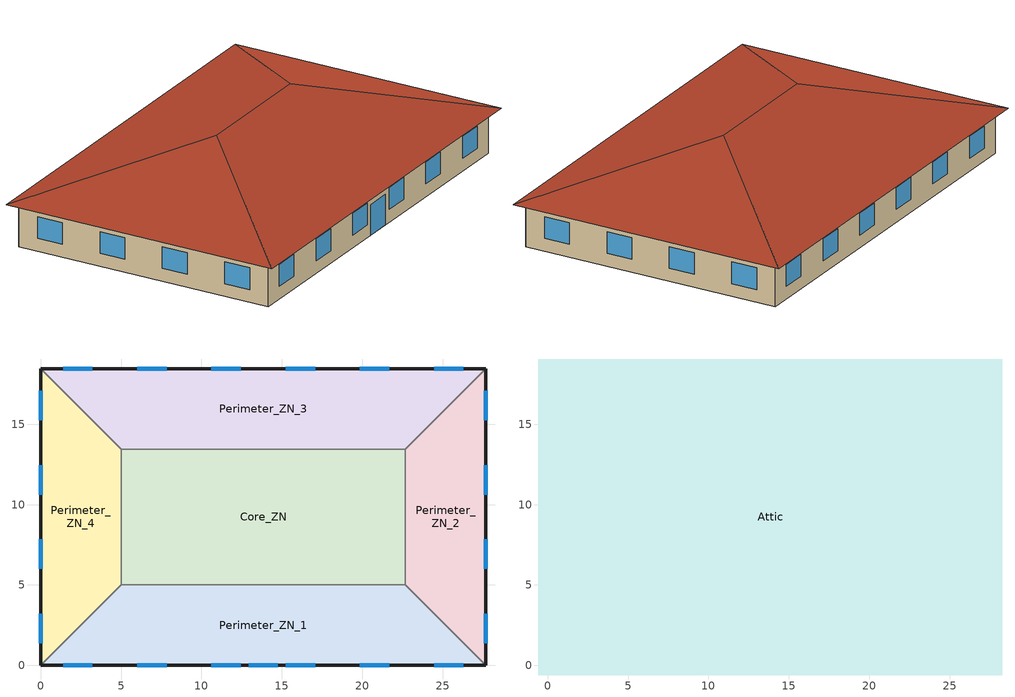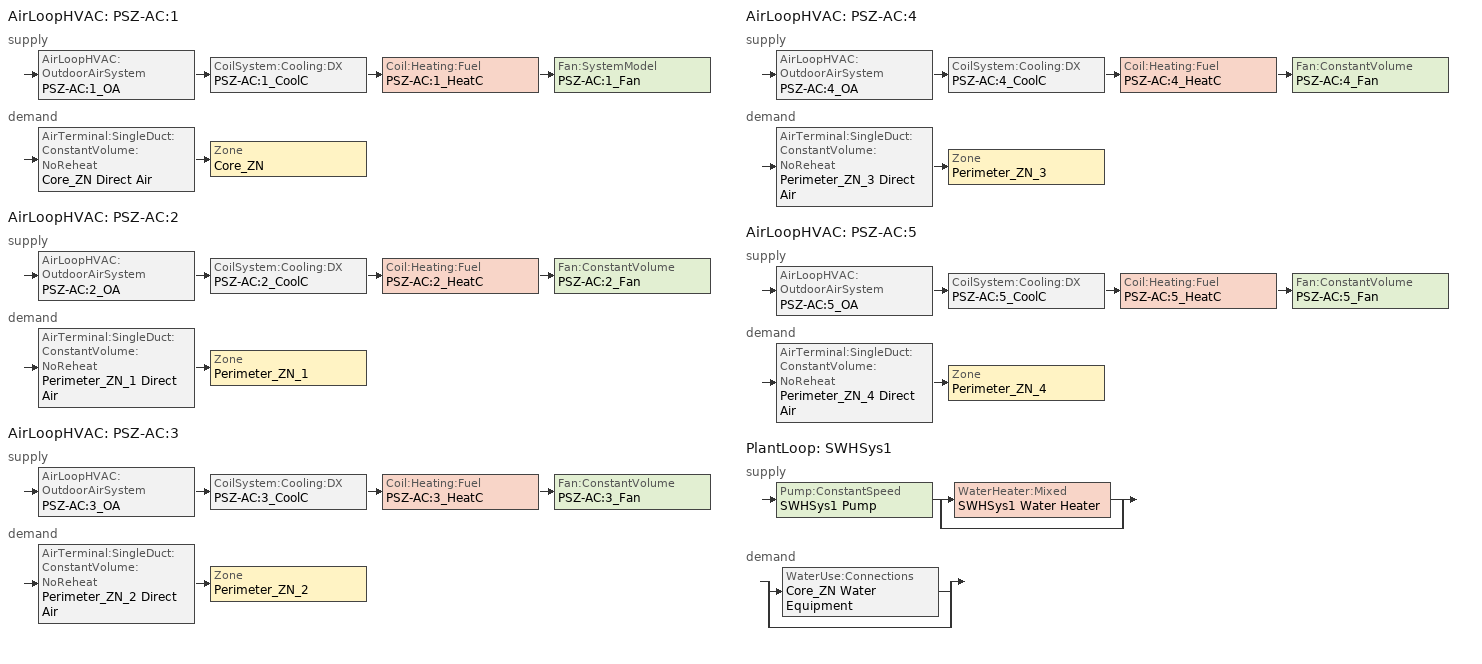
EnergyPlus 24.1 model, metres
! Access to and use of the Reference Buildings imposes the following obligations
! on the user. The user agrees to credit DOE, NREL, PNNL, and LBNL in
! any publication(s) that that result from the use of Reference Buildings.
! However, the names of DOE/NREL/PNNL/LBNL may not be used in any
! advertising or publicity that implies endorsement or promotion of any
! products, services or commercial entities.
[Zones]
Core_ZN
 floor ground (ext-slab): 5,13.46 22.69,13.46 22.69,5 5,5 z0
 wall to Perimeter_ZN_2 (int-walls): 22.69,5 22.69,13.46 z0:3.05
 wall to Perimeter_ZN_3 (int-walls): 22.69,13.46 5,13.46 z0:3.05
 wall to Perimeter_ZN_1 (int-walls): 5,5 22.69,5 z0:3.05
 wall to Perimeter_ZN_4 (int-walls): 5,13.46 5,5 z0:3.05
Perimeter_ZN_1
 floor ground (ext-slab): 27.69,0 0,0 5,5 22.69,5 z0
 wall outside (Mass Non-res Ext Wall): 0,0 27.69,0 z0:3.05
 wall to Perimeter_ZN_2 (int-walls): 27.69,0 22.69,5 z0:3.05
 wall to Perimeter_ZN_4 (int-walls): 5,5 0,0 z0:3.05
 window (Window Non-res Fixed): 1.39,0 3.22,0 / 6.01,0 7.84,0 / 10.62,0 12.45,0 / 15.24,0 17.07,0 / 19.85,0 21.68,0 / 24.47,0 26.3,0 z0.9:2.42; 12.93,0 14.76,0 z0:2.13
Perimeter_ZN_2
 floor ground (ext-slab): 22.69,13.46 27.69,18.46 27.69,0 22.69,5 z0
 wall outside (Mass Non-res Ext Wall): 27.69,0 27.69,18.46 z0:3.05
 wall to Perimeter_ZN_3 (int-walls): 27.69,18.46 22.69,13.46 z0:3.05
 window (Window Non-res Fixed): 27.69,1.39 27.69,3.22 / 27.69,6.01 27.69,7.84 / 27.69,10.62 27.69,12.45 / 27.69,15.24 27.69,17.07 z0.9:2.42
Perimeter_ZN_3
 floor ground (ext-slab): 5,13.46 0,18.46 27.69,18.46 22.69,13.46 z0
 wall outside (Mass Non-res Ext Wall): 27.69,18.46 0,18.46 z0:3.05
 wall to Perimeter_ZN_4 (int-walls): 0,18.46 5,13.46 z0:3.05
 window (Window Non-res Fixed): 26.3,18.46 24.47,18.46 / 21.68,18.46 19.85,18.46 / 17.07,18.46 15.24,18.46 / 12.45,18.46 10.62,18.46 / 7.84,18.46 6.01,18.46 / 3.22,18.46 1.39,18.46 z0.9:2.42
Perimeter_ZN_4
 floor ground (ext-slab): 5,5 0,0 0,18.46 5,13.46 z0
 wall outside (Mass Non-res Ext Wall): 0,18.46 0,0 z0:3.05
 window (Window Non-res Fixed): 0,17.07 0,15.24 / 0,12.45 0,10.62 / 0,7.84 0,6.01 / 0,3.22 0,1.39 z0.9:2.42
Attic
 floor outside (Attic Non-res Floor): 28.29,19.06 28.29,-0.6 27.69,0 27.69,18.46 z3.05; -0.6,19.06 28.29,19.06 27.69,18.46 0,18.46 z3.05; 0,0 27.69,0 28.29,-0.6 -0.6,-0.6 z3.05; -0.6,19.06 0,18.46 0,0 -0.6,-0.6 z3.05
 floor to Core_ZN (Attic Non-res Floor): 5,13.46 22.69,13.46 22.69,5 5,5 z3.05
 floor to Perimeter_ZN_2 (Attic Non-res Floor): 22.69,5 22.69,13.46 27.69,18.46 27.69,0 z3.05
 floor to Perimeter_ZN_3 (Attic Non-res Floor): 0,18.46 27.69,18.46 22.69,13.46 5,13.46 z3.05
 floor to Perimeter_ZN_1 (Attic Non-res Floor): 0,0 5,5 22.69,5 27.69,0 z3.05
 floor to Perimeter_ZN_4 (Attic Non-res Floor): 5,13.46 5,5 0,0 0,18.46 z3.05
 roof outside (Attic Non-res Roof): 28.29,-0.6,3.05 28.29,19.06,3.05 18.46,9.23,6.33; 28.29,19.06,3.05 -0.6,19.06,3.05 9.23,9.23,6.33 18.46,9.23,6.33; -0.6,-0.6,3.05 28.29,-0.6,3.05 18.46,9.23,6.33 9.23,9.23,6.33; -0.6,19.06,3.05 -0.6,-0.6,3.05 9.23,9.23,6.33
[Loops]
AirLoopHVAC 'PSZ-AC:1'
 supply: AirLoopHVAC:OutdoorAirSystem 'PSZ-AC:1_OA' > CoilSystem:Cooling:DX 'PSZ-AC:1_CoolC' > Coil:Heating:Fuel 'PSZ-AC:1_HeatC' > Fan:SystemModel 'PSZ-AC:1_Fan'
 demand: AirTerminal:SingleDuct:ConstantVolume:NoReheat 'Core_ZN Direct Air' > Zone 'Core_ZN'
AirLoopHVAC 'PSZ-AC:2'
 supply: AirLoopHVAC:OutdoorAirSystem 'PSZ-AC:2_OA' > CoilSystem:Cooling:DX 'PSZ-AC:2_CoolC' > Coil:Heating:Fuel 'PSZ-AC:2_HeatC' > Fan:ConstantVolume 'PSZ-AC:2_Fan'
 demand: AirTerminal:SingleDuct:ConstantVolume:NoReheat 'Perimeter_ZN_1 Direct Air' > Zone 'Perimeter_ZN_1'
AirLoopHVAC 'PSZ-AC:3'
 supply: AirLoopHVAC:OutdoorAirSystem 'PSZ-AC:3_OA' > CoilSystem:Cooling:DX 'PSZ-AC:3_CoolC' > Coil:Heating:Fuel 'PSZ-AC:3_HeatC' > Fan:ConstantVolume 'PSZ-AC:3_Fan'
 demand: AirTerminal:SingleDuct:ConstantVolume:NoReheat 'Perimeter_ZN_2 Direct Air' > Zone 'Perimeter_ZN_2'
AirLoopHVAC 'PSZ-AC:4'
 supply: AirLoopHVAC:OutdoorAirSystem 'PSZ-AC:4_OA' > CoilSystem:Cooling:DX 'PSZ-AC:4_CoolC' > Coil:Heating:Fuel 'PSZ-AC:4_HeatC' > Fan:ConstantVolume 'PSZ-AC:4_Fan'
 demand: AirTerminal:SingleDuct:ConstantVolume:NoReheat 'Perimeter_ZN_3 Direct Air' > Zone 'Perimeter_ZN_3'
AirLoopHVAC 'PSZ-AC:5'
 supply: AirLoopHVAC:OutdoorAirSystem 'PSZ-AC:5_OA' > CoilSystem:Cooling:DX 'PSZ-AC:5_CoolC' > Coil:Heating:Fuel 'PSZ-AC:5_HeatC' > Fan:ConstantVolume 'PSZ-AC:5_Fan'
 demand: AirTerminal:SingleDuct:ConstantVolume:NoReheat 'Perimeter_ZN_4 Direct Air' > Zone 'Perimeter_ZN_4'
PlantLoop 'SWHSys1'
 supply: Pump:ConstantSpeed 'SWHSys1 Pump' > split
  | WaterHeater:Mixed 'SWHSys1 Water Heater'
  | bypass
 demand: split
  | WaterUse:Connections 'Core_ZN Water Equipment'
  | bypass
[Building]
Ref Bldg Small Office New2004_v1.3_5.0: North Axis {deg}=0; Terrain=City; Loads Convergence Tolerance Value {W}=0.04; Temperature Convergence Tolerance Value {deltaC}=0.2; Solar Distribution=FullInteriorAndExterior; Maximum Number of Warmup Days=25; Minimum Number of Warmup Days=6
[Site:Location]
USA IL-CHICAGO-OHARE: Latitude {deg}=41.77; Longitude {deg}=-87.75; Time Zone {hr}=-6; Elevation {m}=190
[SizingPeriod:DesignDay] Day of Month=21; Dry-Bulb Temperature Range Modifier Type=DefaultMultipliers; Humidity Condition Type=Wetbulb; Barometric Pressure {Pa}=99063; Rain Indicator=No; Snow Indicator=No; Daylight Saving Time Indicator=No; Solar Model Indicator=ASHRAEClearSky; ASHRAE Clear Sky Optical Depth for Beam Irradiance (taub)=0; ASHRAE Clear Sky Optical Depth for Diffuse Irradiance (taud)=0
Name | Month | Day Type | Maximum Dry-Bulb Temperature {C} | Daily Dry-Bulb Temperature Range {deltaC} | Wetbulb or DewPoint at Maximum Dry-Bulb {C} | Wind Speed {m/s} | Wind Direction {deg} | Sky Clearness
CHICAGO Ann Htg 99.6% Condns DB | 1 | WinterDesignDay | -20.6 | 0 | -20.6 | 4.9 | 270 | 0
CHICAGO Ann Clg .4% Condns WB=>MDB | 7 | SummerDesignDay | 31.2 | 10.7 | 25.5 | 5.3 | 230 | 1
[Site:WaterMainsTemperature]
Calculation Method=CORRELATION; Annual Average Outdoor Air Temperature {C}=9.69; Maximum Difference In Monthly Average Outdoor Air Temperatures {deltaC}=28.1
[Site:GroundTemperature:BuildingSurface]
19.527, 19.502, 19.536, 19.598, 20.002, 21.64, 22.225, 22.375, 21.449, 20.121, 19.802, 19.633
[Construction]
Mass Non-res Ext Wall: 1IN Stucco, 8IN Concrete HW, Mass NonRes Wall Insulation, 1/2IN Gypsum
Attic Non-res Floor: 1/2IN Gypsum, AtticFloor NonRes Insulation, 1/2IN Gypsum
Attic Non-res Roof: Roof Membrane, Metal Decking
ext-slab: HW CONCRETE, CP02 CARPET PAD
int-walls: 1/2IN Gypsum, 1/2IN Gypsum
Window Non-res Fixed: NonRes Fixed Assembly Window
InteriorFurnishings: Std Wood 6inch
[Material] Thermal Absorptance=0.9
Name | Roughness | Thickness {m} | Conductivity {W/m-K} | Density {kg/m3} | Specific Heat {J/kg-K} | Solar Absorptance | Visible Absorptance
Mass NonRes Wall Insulation | MediumRough | 0.0495495 | 0.049 | 265 | 836.8 | 0.7 | 0.7
AtticFloor NonRes Insulation | MediumRough | 0.236805 | 0.049 | 265 | 836.8 | 0.7 | 0.7
Std Wood 6inch | MediumSmooth | 0.15 | 0.12 | 540 | 1210 | 0.7 | 0.7
1/2IN Gypsum | Smooth | 0.0127 | 0.16 | 784.9 | 830 | 0.92 | 0.92
1IN Stucco | Smooth | 0.0253 | 0.6918 | 1858 | 837 | 0.92 | 0.92
8IN CONCRETE HW | Rough | 0.2032 | 1.311 | 2240 | 836.8 | 0.7 | 0.7
HW CONCRETE | Rough | 0.1016 | 1.311 | 2240 | 836.8 | 0.7 | 0.7
Roof Membrane | VeryRough | 0.0095 | 0.16 | 1121.29 | 1460 | 0.7 | 0.7
Metal Decking | MediumSmooth | 0.0015 | 45.006 | 7680 | 418.4 | 0.7 | 0.3
[WindowMaterial:SimpleGlazingSystem]
NonRes Fixed Assembly Window: U-Factor {W/m2-K}=3.23646; Solar Heat Gain Coefficient=0.39
[Material:NoMass]
CP02 CARPET PAD: Roughness=VeryRough; Thermal Resistance {m2-K/W}=0.2165; Thermal Absorptance=0.9; Solar Absorptance=0.7; Visible Absorptance=0.8
[Zone] Type=1; Multiplier=1; Ceiling Height {m}=Autocalculate; Volume {m3}=Autocalculate; Floor Area {m2}=autocalculate
Name | Part of Total Floor Area
Attic | No
Core_ZN; Perimeter_ZN_1; Perimeter_ZN_2; Perimeter_ZN_3; Perimeter_ZN_4 | Yes
[People] Number of People Schedule=BLDG_OCC_SCH; Number of People Calculation Method=Area/Person; Floor Area per Person {m2/person}=18.58; Fraction Radiant=0.3; Sensible Heat Fraction=AUTOCALCULATE; Activity Level Schedule=ACTIVITY_SCH; Carbon Dioxide Generation Rate {m3/s-W}=3.82E-8; Enable ASHRAE 55 Comfort Warnings=No; Mean Radiant Temperature Calculation Type=EnclosureAveraged; Work Efficiency Schedule=WORK_EFF_SCH; Clothing Insulation Calculation Method=ClothingInsulationSchedule; Clothing Insulation Schedule=CLOTHING_SCH; Air Velocity Schedule=AIR_VELO_SCH; Thermal Comfort Model 1 Type=FANGER
Name | Zone or ZoneList or Space or SpaceList
Core_ZN People | Core_ZN
Perimeter_ZN_1 People | Perimeter_ZN_1
Perimeter_ZN_2 People | Perimeter_ZN_2
Perimeter_ZN_3 People | Perimeter_ZN_3
Perimeter_ZN_4 People | Perimeter_ZN_4
[Lights] Schedule=BLDG_LIGHT_SCH; Design Level Calculation Method=Watts/Area; Watts per Floor Area {W/m2}=10.76; Return Air Fraction=0; Fraction Radiant=0.7; Fraction Visible=0.2; Fraction Replaceable=1; Return Air Fraction Calculated from Plenum Temperature=No
Name | Zone or ZoneList or Space or SpaceList
Core_ZN_Lights | Core_ZN
Perimeter_ZN_1_Lights | Perimeter_ZN_1
Perimeter_ZN_2_Lights | Perimeter_ZN_2
Perimeter_ZN_3_Lights | Perimeter_ZN_3
Perimeter_ZN_4_Lights | Perimeter_ZN_4
[ElectricEquipment] Schedule=BLDG_EQUIP_SCH; Design Level Calculation Method=Watts/Area; Watts per Floor Area {W/m2}=10.76; Fraction Latent=0; Fraction Radiant=0.5; Fraction Lost=0
Name | Zone or ZoneList or Space or SpaceList
Core_ZN_MiscPlug_Equip | Core_ZN
Perimeter_ZN_1_MiscPlug_Equip | Perimeter_ZN_1
Perimeter_ZN_2_MiscPlug_Equip | Perimeter_ZN_2
Perimeter_ZN_3_MiscPlug_Equip | Perimeter_ZN_3
Perimeter_ZN_4_MiscPlug_Equip | Perimeter_ZN_4
[Exterior:Lights]
Exterior Facade Lighting: Schedule=ALWAYS_ON; Design Level {W}=2303; Control Option=AstronomicalClock
[InternalMass] Construction=InteriorFurnishings
Name | Zone or ZoneList | Surface Area {m2}
Core_ZN Internal Mass | Core_ZN | 299.3148
Perimeter_ZN_1 Internal Mass | Perimeter_ZN_1 | 226.9
Perimeter_ZN_2 Internal Mass | Perimeter_ZN_2 | 134.6
Perimeter_ZN_3 Internal Mass | Perimeter_ZN_3 | 226.9
Perimeter_ZN_4 Internal Mass | Perimeter_ZN_4 | 134.6
[ZoneInfiltration:DesignFlowRate]
Attic_Infiltration: Zone or ZoneList or Space or SpaceList=Attic; Schedule=ALWAYS_ON; Design Flow Rate Calculation Method=AirChanges/Hour; Air Changes per Hour {1/hr}=1; Constant Term Coefficient=1; Temperature Term Coefficient=0; Velocity Term Coefficient=0; Velocity Squared Term Coefficient=0
[Fan:SystemModel]
PSZ-AC:1_Fan: Availability Schedule=HVACOperationSchd; Design Maximum Air Flow Rate {m3/s}=AUTOSIZE; Speed Control Method=Discrete; Electric Power Minimum Flow Rate Fraction=0; Design Pressure Rise {Pa}=622; Motor Efficiency=0.825; Motor In Air Stream Fraction=1; Design Electric Power Consumption {W}=AUTOSIZE; Design Power Sizing Method=TotalEfficiencyAndPressure; Electric Power Per Unit Flow Rate Per Unit Pressure {W/((m3/s)-Pa)}=1.66667; Fan Total Efficiency=0.53625
[Fan:ConstantVolume] Availability Schedule=HVACOperationSchd; Fan Total Efficiency=0.53625; Pressure Rise {Pa}=622; Maximum Flow Rate {m3/s}=AUTOSIZE; Motor Efficiency=0.825; Motor In Airstream Fraction=1
PSZ-AC:2_Fan; PSZ-AC:3_Fan; PSZ-AC:4_Fan; PSZ-AC:5_Fan
[Coil:Heating:Fuel] Availability Schedule=ALWAYS_ON; Fuel Type=NaturalGas; Burner Efficiency=0.8; Nominal Capacity {W}=AUTOSIZE
PSZ-AC:1_HeatC; PSZ-AC:2_HeatC; PSZ-AC:3_HeatC; PSZ-AC:4_HeatC; PSZ-AC:5_HeatC
[Coil:Cooling:DX:SingleSpeed] Availability Schedule=ALWAYS_ON; Gross Rated Total Cooling Capacity {W}=AUTOSIZE; Gross Rated Sensible Heat Ratio=AUTOSIZE; Gross Rated Cooling COP {W/W}=3.66668; Rated Air Flow Rate {m3/s}=AUTOSIZE; 2017 Rated Evaporator Fan Power Per Volume Flow Rate {W/(m3/s)}=773.3; 2023 Rated Evaporator Fan Power Per Volume Flow Rate {W/(m3/s)}=934.4; Total Cooling Capacity Function of Temperature Curve=Cool-Cap-fT; Total Cooling Capacity Function of Flow Fraction Curve=ConstantCubic; Energy Input Ratio Function of Temperature Curve=Cool-EIR-fT; Energy Input Ratio Function of Flow Fraction Curve=ConstantCubic; Part Load Fraction Correlation Curve=Cool-PLF-fPLR; Minimum Outdoor Dry-Bulb Temperature for Compressor Operation {C}=-25; Nominal Time for Condensate Removal to Begin {s}=0; Ratio of Initial Moisture Evaporation Rate and Steady State Latent Capacity=0; Maximum Cycling Rate {cycles/hr}=0
PSZ-AC:1_CoolC DXCoil; PSZ-AC:2_CoolC DXCoil; PSZ-AC:3_CoolC DXCoil; PSZ-AC:4_CoolC DXCoil; PSZ-AC:5_CoolC DXCoil
[Zone equipment]
Core_ZN: Core_ZN Direct Air
Perimeter_ZN_1: Perimeter_ZN_1 Direct Air
Perimeter_ZN_2: Perimeter_ZN_2 Direct Air
Perimeter_ZN_3: Perimeter_ZN_3 Direct Air
Perimeter_ZN_4: Perimeter_ZN_4 Direct Air
[Sizing:Zone] Zone Cooling Design Supply Air Temperature Input Method=SupplyAirTemperature; Zone Heating Design Supply Air Temperature Input Method=SupplyAirTemperature; Zone Heating Design Supply Air Temperature {C}=40; Zone Cooling Design Supply Air Humidity Ratio {kgWater/kgDryAir}=0.0085; Zone Heating Design Supply Air Humidity Ratio {kgWater/kgDryAir}=0.008; Cooling Design Air Flow Method=DesignDay; Cooling Design Air Flow Rate {m3/s}=0; Cooling Minimum Air Flow per Zone Floor Area {m3/s-m2}=.000762; Cooling Minimum Air Flow {m3/s}=0; Cooling Minimum Air Flow Fraction=0.2; Heating Design Air Flow Method=DesignDay; Heating Design Air Flow Rate {m3/s}=0; Heating Maximum Air Flow per Zone Floor Area {m3/s-m2}=.002032; Heating Maximum Air Flow {m3/s}=.1415762; Heating Maximum Air Flow Fraction=0.3; Account for Dedicated Outdoor Air System=No; Dedicated Outdoor Air System Control Strategy=NeutralSupplyAir; Dedicated Outdoor Air Low Setpoint Temperature for Design {C}=autosize; Dedicated Outdoor Air High Setpoint Temperature for Design {C}=autosize; Zone Load Sizing Method=Sensible Load Only No Latent Load; Zone Latent Cooling Design Supply Air Humidity Ratio Input Method=HumidityRatioDifference; Zone Cooling Design Supply Air Humidity Ratio Difference {kgWater/kgDryAir}=0.005; Zone Latent Heating Design Supply Air Humidity Ratio Input Method=HumidityRatioDifference; Zone Humidification Design Supply Air Humidity Ratio Difference {kgWater/kgDryAir}=0.005
Name | Zone Cooling Design Supply Air Temperature {C} | Design Specification Outdoor Air Object
Core_ZN | 14 | SZ DSOA Core_ZN
Perimeter_ZN_1 | 13.9 | SZ DSOA Perimeter_ZN_1
Perimeter_ZN_2 | 14 | SZ DSOA Perimeter_ZN_2
Perimeter_ZN_3 | 13.9 | SZ DSOA Perimeter_ZN_3
Perimeter_ZN_4 | 14 | SZ DSOA Perimeter_ZN_4
[DesignSpecification:OutdoorAir] Outdoor Air Method=Flow/Person; Outdoor Air Flow per Person {m3/s-person}=0.01; Outdoor Air Flow per Zone Floor Area {m3/s-m2}=0; Outdoor Air Flow per Zone {m3/s}=0
SZ DSOA Core_ZN; SZ DSOA Perimeter_ZN_1; SZ DSOA Perimeter_ZN_2; SZ DSOA Perimeter_ZN_3; SZ DSOA Perimeter_ZN_4
[ZoneControl:Thermostat] Control Type Schedule=Dual Zone Control Type Sched
Name | Zone or ZoneList | Control 1
Core_ZN Thermostat | Core_ZN | Core_ZN DualSPSched
Perimeter_ZN_1 Thermostat | Perimeter_ZN_1 | Perimeter_ZN_1 DualSPSched
Perimeter_ZN_2 Thermostat | Perimeter_ZN_2 | Perimeter_ZN_2 DualSPSched
Perimeter_ZN_3 Thermostat | Perimeter_ZN_3 | Perimeter_ZN_3 DualSPSched
Perimeter_ZN_4 Thermostat | Perimeter_ZN_4 | Perimeter_ZN_4 DualSPSched
[ThermostatSetpoint:DualSetpoint] Heating Setpoint Temperature Schedule=HTGSETP_SCH; Cooling Setpoint Temperature Schedule=CLGSETP_SCH
Core_ZN DualSPSched; Perimeter_ZN_1 DualSPSched; Perimeter_ZN_2 DualSPSched; Perimeter_ZN_3 DualSPSched; Perimeter_ZN_4 DualSPSched
[SetpointManager:SingleZone:Reheat] Control Variable=Temperature; Minimum Supply Air Temperature {C}=10; Maximum Supply Air Temperature {C}=50
Name | Control Zone | Setpoint Node or NodeList
SupAirTemp MngrCore_ZN | Core_ZN | PSZ-AC:1 Supply Equipment Outlet Node
SupAirTemp MngrPerimeter_ZN_1 | Perimeter_ZN_1 | PSZ-AC:2 Supply Equipment Outlet Node
SupAirTemp MngrPerimeter_ZN_2 | Perimeter_ZN_2 | PSZ-AC:3 Supply Equipment Outlet Node
SupAirTemp MngrPerimeter_ZN_3 | Perimeter_ZN_3 | PSZ-AC:4 Supply Equipment Outlet Node
SupAirTemp MngrPerimeter_ZN_4 | Perimeter_ZN_4 | PSZ-AC:5 Supply Equipment Outlet Node
[Sizing:System] Type of Load to Size On=Sensible; Design Outdoor Air Flow Rate {m3/s}=AUTOSIZE; Central Heating Maximum System Air Flow Ratio=1; Preheat Design Temperature {C}=7; Preheat Design Humidity Ratio {kgWater/kgDryAir}=0.008; Precool Design Temperature {C}=12.8; Precool Design Humidity Ratio {kgWater/kgDryAir}=0.008; Central Cooling Design Supply Air Temperature {C}=12.8; Central Heating Design Supply Air Temperature {C}=40; Type of Zone Sum to Use=NonCoincident; 100% Outdoor Air in Cooling=No; 100% Outdoor Air in Heating=No; Central Cooling Design Supply Air Humidity Ratio {kgWater/kgDryAir}=0.0085; Central Heating Design Supply Air Humidity Ratio {kgWater/kgDryAir}=0.008; Cooling Supply Air Flow Rate Method=DesignDay; Cooling Supply Air Flow Rate {m3/s}=0; Heating Supply Air Flow Rate Method=DesignDay; Heating Supply Air Flow Rate {m3/s}=0; System Outdoor Air Method=ZoneSum; Zone Maximum Outdoor Air Fraction=1; Cooling Design Capacity Method=CoolingDesignCapacity; Cooling Design Capacity {W}=autosize; Heating Design Capacity Method=HeatingDesignCapacity; Heating Design Capacity {W}=autosize; Central Cooling Capacity Control Method=VAV
PSZ-AC:1; PSZ-AC:2; PSZ-AC:3; PSZ-AC:4; PSZ-AC:5
[Controller:OutdoorAir] Minimum Outdoor Air Flow Rate {m3/s}=AUTOSIZE; Maximum Outdoor Air Flow Rate {m3/s}=AUTOSIZE; Economizer Control Type=NoEconomizer; Economizer Control Action Type=ModulateFlow; Economizer Maximum Limit Dry-Bulb Temperature {C}=28; Economizer Maximum Limit Enthalpy {J/kg}=64000; Economizer Minimum Limit Dry-Bulb Temperature {C}=-100; Lockout Type=NoLockout; Minimum Limit Type=FixedMinimum; Minimum Outdoor Air Schedule=MinOA_Sched
PSZ-AC:1_OA_Controller; PSZ-AC:2_OA_Controller; PSZ-AC:3_OA_Controller; PSZ-AC:4_OA_Controller; PSZ-AC:5_OA_Controller
[AirLoopHVAC] Design Supply Air Flow Rate {m3/s}=AUTOSIZE
PSZ-AC:1; PSZ-AC:2; PSZ-AC:3; PSZ-AC:4; PSZ-AC:5
[CoilSystem:Cooling:DX] Availability Schedule=ALWAYS_ON
Name | Cooling Coil
PSZ-AC:1_CoolC | PSZ-AC:1_CoolC DXCoil
PSZ-AC:2_CoolC | PSZ-AC:2_CoolC DXCoil
PSZ-AC:3_CoolC | PSZ-AC:3_CoolC DXCoil
PSZ-AC:4_CoolC | PSZ-AC:4_CoolC DXCoil
PSZ-AC:5_CoolC | PSZ-AC:5_CoolC DXCoil
[AirTerminal:SingleDuct:ConstantVolume:NoReheat] Availability Schedule=ALWAYS_ON; Maximum Air Flow Rate {m3/s}=AUTOSIZE; Per Person Ventilation Rate Mode=CurrentOccupancy
Core_ZN Direct Air; Perimeter_ZN_1 Direct Air; Perimeter_ZN_2 Direct Air; Perimeter_ZN_3 Direct Air; Perimeter_ZN_4 Direct Air
[AvailabilityManager:NightCycle] Applicability Schedule=ALWAYS_ON; Fan Schedule=HVACOperationSchd; Control Type=CycleOnAny; Thermostat Tolerance {deltaC}=1; Cycling Run Time Control Type=FixedRunTime; Cycling Run Time {s}=1800
PSZ-AC:1 Availability Manager; PSZ-AC:2 Availability Manager; PSZ-AC:3 Availability Manager; PSZ-AC:4 Availability Manager; PSZ-AC:5 Availability Manager
[SetpointManager:MixedAir] Control Variable=Temperature
Name | Setpoint Node or NodeList
PSZ-AC:1_CoolC SAT Manager | PSZ-AC:1_CoolC-PSZ-AC:1_HeatCNode
PSZ-AC:1_HeatC MixedAir Manager | PSZ-AC:1_HeatC-PSZ-AC:1_FanNode
PSZ-AC:1_OAMixed Air Temp Manager | PSZ-AC:1_OA-PSZ-AC:1_CoolCNode
PSZ-AC:2_CoolC SAT Manager | PSZ-AC:2_CoolC-PSZ-AC:2_HeatCNode
PSZ-AC:2_HeatC MixedAir Manager | PSZ-AC:2_HeatC-PSZ-AC:2_FanNode
PSZ-AC:2_OAMixed Air Temp Manager | PSZ-AC:2_OA-PSZ-AC:2_CoolCNode
PSZ-AC:3_CoolC SAT Manager | PSZ-AC:3_CoolC-PSZ-AC:3_HeatCNode
PSZ-AC:3_HeatC MixedAir Manager | PSZ-AC:3_HeatC-PSZ-AC:3_FanNode
PSZ-AC:3_OAMixed Air Temp Manager | PSZ-AC:3_OA-PSZ-AC:3_CoolCNode
PSZ-AC:4_CoolC SAT Manager | PSZ-AC:4_CoolC-PSZ-AC:4_HeatCNode
PSZ-AC:4_HeatC MixedAir Manager | PSZ-AC:4_HeatC-PSZ-AC:4_FanNode
PSZ-AC:4_OAMixed Air Temp Manager | PSZ-AC:4_OA-PSZ-AC:4_CoolCNode
PSZ-AC:5_CoolC SAT Manager | PSZ-AC:5_CoolC-PSZ-AC:5_HeatCNode
PSZ-AC:5_HeatC MixedAir Manager | PSZ-AC:5_HeatC-PSZ-AC:5_FanNode
PSZ-AC:5_OAMixed Air Temp Manager | PSZ-AC:5_OA-PSZ-AC:5_CoolCNode
[WaterHeater:Mixed]
SWHSys1 Water Heater: Tank Volume {m3}=0.1514; Setpoint Temperature Schedule=SWHSys1 Water Heater Setpoint Temperature Schedule Name; Deadband Temperature Difference {deltaC}=2; Maximum Temperature Limit {C}=82.2222; Heater Control Type=Cycle; Heater Maximum Capacity {W}=845000; Heater Ignition Minimum Flow Rate {m3/s}=0; Heater Ignition Delay {s}=0; Heater Fuel Type=NATURALGAS; Heater Thermal Efficiency=0.8; Off Cycle Parasitic Fuel Consumption Rate {W}=20; Off Cycle Parasitic Fuel Type=NATURALGAS; Off Cycle Parasitic Heat Fraction to Tank=0.8; On Cycle Parasitic Fuel Consumption Rate {W}=0; On Cycle Parasitic Fuel Type=NATURALGAS; On Cycle Parasitic Heat Fraction to Tank=0; Ambient Temperature Indicator=SCHEDULE; Ambient Temperature Schedule=SWHSys1 Water Heater Ambient Temperature Schedule Name; Off Cycle Loss Coefficient to Ambient Temperature {W/K}=6; Off Cycle Loss Fraction to Zone=1; On Cycle Loss Coefficient to Ambient Temperature {W/K}=6; On Cycle Loss Fraction to Zone=1; Use Side Effectiveness=1; Source Side Effectiveness=1; Use Side Design Flow Rate {m3/s}=AUTOSIZE; Source Side Design Flow Rate {m3/s}=AUTOSIZE; Indirect Water Heating Recovery Time {hr}=1.5
[Pump:ConstantSpeed]
SWHSys1 Pump: Design Flow Rate {m3/s}=AUTOSIZE; Design Pump Head {Pa}=0.001; Design Power Consumption {W}=AUTOSIZE; Motor Efficiency=1; Fraction of Motor Inefficiencies to Fluid Stream=0; Pump Control Type=Intermittent
[WaterUse:Equipment]
Core_ZN Water Equipment: Peak Flow Rate {m3/s}=3.15e-06; Flow Rate Fraction Schedule=BLDG_SWH_SCH; Target Temperature Schedule=Water Equipment Temp Sched; Hot Water Supply Temperature Schedule=Water Equipment Hot Supply Temp Sched; Zone=Core_ZN; Sensible Fraction Schedule=Water Equipment Sensible fract sched; Latent Fraction Schedule=Water Equipment Latent fract sched
[PlantEquipmentList]
SWHSys1 Equipment List: SWHSys1 Water Heater
[Sizing:Plant]
SWHSys1: Loop Type=Heating; Design Loop Exit Temperature {C}=60; Loop Design Temperature Difference {deltaC}=5
[SetpointManager:Scheduled]
SWHSys1 Loop Setpoint Manager: Control Variable=Temperature; Schedule=SWHSys1-Loop-Temp-Schedule; Setpoint Node or NodeList=SWHSys1 Supply Outlet Node
[PlantEquipmentOperationSchemes]
SWHSys1 Loop Operation Scheme List: Control Scheme 1=SWHSys1 Operation Scheme; Control Scheme 1 Schedule=ALWAYS_ON
[PlantEquipmentOperation:HeatingLoad]
SWHSys1 Operation Scheme: Load Range 1 Lower Limit {W}=0; Load Range 1 Upper Limit {W}=1000000000000000; Range 1 Equipment List=SWHSys1 Equipment List
[PlantLoop]
SWHSys1: Fluid Type=Water; Plant Equipment Operation Scheme=SWHSys1 Loop Operation Scheme List; Maximum Loop Temperature {C}=60; Minimum Loop Temperature {C}=10; Maximum Loop Flow Rate {m3/s}=AUTOSIZE; Minimum Loop Flow Rate {m3/s}=0; Plant Loop Volume {m3}=AUTOSIZE; Load Distribution Scheme=Optimal
[WaterUse:Connections]
Core_ZN Water Equipment: Drain Water Heat Exchanger Type=None; Drain Water Heat Exchanger Destination=Plant; Water Use Equipment 1=Core_ZN Water Equipment
[Schedule:Compact]
ALWAYS_ON: Through: 12/31, For: AllDays, Until: 24:00, 1
BLDG_OCC_SCH: Through: 12/31, For: SummerDesignDay, Until: 06:00, 0, Until: 22:00, 1, Until: 24:00, 0.05, For: Weekdays, Until: 06:00, 0, Until: 07:00, 0.1, Until: 08:00, 0.2, Until: 12:00, 0.95, Until: 13:00, 0.5, Until: 17:00, 0.95, Until: 18:00, 0.3, Until: 20:00, 0.1, Until: 24:00, 0.05, For: Saturday, Until: 06:00, 0, Until: 08:00, 0.1, Until: 12:00, 0.3, Until: 17:00, 0.1, Until: 24:00, 0, For: AllOtherDays, Until: 24:00, 0
BLDG_LIGHT_SCH: Through: 12/31, For: Weekdays, Until: 05:00, 0.05, Until: 07:00, 0.1, Until: 08:00, 0.3, Until: 17:00, 0.9, Until: 18:00, 0.5, Until: 20:00, 0.3, Until: 22:00, 0.2, Until: 23:00, 0.1, Until: 24:00, 0.05, For: Saturday, Until: 06:00, 0.05, Until: 08:00, 0.1, Until: 12:00, 0.3, Until: 17:00, 0.15, Until: 24:00, 0.05, For: SummerDesignDay, Until: 24:00, 1, For: WinterDesignDay, Until: 24:00, 0, For: AllOtherDays, Until: 24:00, 0.05
BLDG_EQUIP_SCH: Through: 12/31, For: Weekdays, Until: 08:00, 0.4, Until: 12:00, 0.9, Until: 13:00, 0.8, Until: 17:00, 0.9, Until: 18:00, 0.5, Until: 24:00, 0.4, For: Saturday, Until: 06:00, 0.3, Until: 08:00, 0.4, Until: 12:00, 0.5, Until: 17:00, 0.35, Until: 24:00, 0.3, For: SummerDesignDay, Until: 24:00, 1, For: WinterDesignDay, Until: 24:00, 0, For: AllOtherDays, Until: 24:00, 0.3
ACTIVITY_SCH: Through: 12/31, For: AllDays, Until: 24:00, 120
WORK_EFF_SCH: Through: 12/31, For: AllDays, Until: 24:00, 0
AIR_VELO_SCH; Water Equipment Sensible fract sched: Through: 12/31, For: AllDays, Until: 24:00, 0.2
CLOTHING_SCH: Through: 04/30, For: AllDays, Until: 24:00, 1, Through: 09/30, For: AllDays, Until: 24:00, 0.5, Through: 12/31, For: AllDays, Until: 24:00, 1
CLGSETP_SCH: Through: 12/31, For: Weekdays SummerDesignDay, Until: 06:00, 80, Until: 22:00, 80, Until: 24:00, 80, For: Saturday, Until: 06:00, 80, Until: 18:00, 80, Until: 24:00, 80, For: AllOtherDays, Until: 24:00, 80
HTGSETP_SCH: Through: 12/31, For: Weekdays, Until: 06:00, 0, Until: 22:00, 0, Until: 24:00, 0, For: Saturday, Until: 06:00, 0, Until: 18:00, 0, Until: 24:00, 0, For: WinterDesignDay, Until: 24:00, 21, For: AllOtherDays, Until: 24:00, 0
MinOA_Sched: Through: 12/31, For: Weekdays SummerDesignDay, Until: 07:00, 0, Until: 22:00, 0, Until: 24:00, 0, For: Saturday WinterDesignDay, Until: 07:00, 0, Until: 18:00, 0, Until: 24:00, 0, For: AllOtherDays, Until: 24:00, 0
Dual Zone Control Type Sched: Through: 12/31, For: AllDays, Until: 24:00, 4
HVACOperationSchd: Through: 12/31, For: Weekdays SummerDesignDay, Until: 06:00, 0, Until: 22:00, 0, Until: 24:00, 0, For: Saturday WinterDesignDay, Until: 06:00, 0, Until: 18:00, 0, Until: 24:00, 0, For: AllOtherDays, Until: 24:00, 0
BLDG_SWH_SCH: Through: 12/31, For: Weekdays SummerDesignDay, Until: 05:00, 0.05, Until: 06:00, 0.08, Until: 07:00, 0.07, Until: 08:00, 0.19, Until: 09:00, 0.35, Until: 10:00, 0.38, Until: 11:00, 0.39, Until: 12:00, 0.47, Until: 13:00, 0.57, Until: 14:00, 0.54, Until: 15:00, 0.34, Until: 16:00, 0.33, Until: 17:00, 0.44, Until: 18:00, 0.26, Until: 19:00, 0.21, Until: 20:00, 0.15, Until: 21:00, 0.17, Until: 22:00, 0.08, Until: 24:00, 0.05, For: Saturday WinterDesignDay, Until: 05:00, 0.05, Until: 06:00, 0.08, Until: 07:00, 0.07, Until: 08:00, 0.11, Until: 09:00, 0.15, Until: 10:00, 0.21, Until: 11:00, 0.19, Until: 12:00, 0.23, Until: 13:00, 0.2, Until: 14:00, 0.19, Until: 15:00, 0.15, Until: 16:00, 0.13, Until: 17:00, 0.14, Until: 21:00, 0.07, Until: 22:00, 0.09, Until: 24:00, 0.05, For: AllOtherDays, Until: 05:00, 0.04, Until: 06:00, 0.07, Until: 11:00, 0.04, Until: 13:00, 0.06, Until: 14:00, 0.09, Until: 15:00, 0.06, Until: 21:00, 0.04, Until: 22:00, 0.07, Until: 24:00, 0.04
Water Equipment Latent fract sched: Through: 12/31, For: AllDays, Until: 24:00, 0.05
SWHSys1 Water Heater Ambient Temperature Schedule Name: Through: 12/31, For: AllDays, Until: 24:00, 22
Water Equipment Temp Sched; Water Equipment Hot Supply Temp Sched: Through: 12/31, For: AllDays, Until: 24:00, 43.3
SWHSys1 Water Heater Setpoint Temperature Schedule Name; SWHSys1-Loop-Temp-Schedule: Through: 12/31, For: AllDays, Until: 24:00, 60
[Curve:Quadratic]
Cool-PLF-fPLR: Coefficient1 Constant=0.909496; Coefficient2 x=0.0986477; Coefficient3 x**2=-0.00819488; Minimum Value of x=0; Maximum Value of x=1; Minimum Curve Output=0.7; Maximum Curve Output=1
[Curve:Cubic]
ConstantCubic: Coefficient1 Constant=1; Coefficient2 x=0; Coefficient3 x**2=0; Coefficient4 x**3=0; Minimum Value of x=-100; Maximum Value of x=100
[Curve:Biquadratic] Minimum Value of x=-100; Maximum Value of x=100; Minimum Value of y=-100; Maximum Value of y=100
Name | Coefficient1 Constant | Coefficient2 x | Coefficient3 x**2 | Coefficient4 y | Coefficient5 y**2 | Coefficient6 x*y
Cool-Cap-fT | 0.971212 | -0.0152755 | 0.00144345 | -0.00039321 | -6.8364e-06 | -0.000290596
Cool-EIR-fT | 0.286871 | 0.0239022 | -0.000810648 | 0.0134585 | 0.000338936 | -0.000487004
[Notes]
RefBldgSmallOfficeNew2004_Chicago.idf
This example file is based on Version 1.3_5.0 and was transitioned to Version 6.0 using the transition utility
DOE Commercial Reference Building
Small Office, new construction 90.1-2004
EnergyPlus Version 6.0
ASHRAE Standards 90.1-2004 and 62-1999
Description:  Single story, five zone office building.
Form:         Area = 511 m2 (5,500 ft2); Number of Stories = 1; Shape = rectangle, Aspect ratio = 1.5
Envelope:     Envelope thermal properties vary with climate according to ASHRAE Standard 90.1-2004.
Opaque constructions: mass walls; attic roof; slab-on-grade floor
Windows: window-to-wall ratio = 21.2%, equal distribution of punched windows
Infiltration = 0.4 cfm/ft2 above grade wall area at 0.3 in wc (75 Pa) adjusted to 0.016 in wc (4 Pa).
25% of full value when ventilation system on.
HVAC:         PSZ-AC, gas furnace
No economizers, per ASHRAE 90.1-2004
Int. gains:   lights = 10.76 W/m2 (1.0 W/ft2) (building area method);
elec. plug loads = 10.76 W/m2 (1.0 W/ft2)
gas plug load = 0 W/m2 (0 W/ft2)
people = 28 total; 5.38/100 m2 (5.0/1000 ft2)
Detached Shading:               None
Daylight:                       None
Natural Ventilation:            None
Zonal Equipment:                None
Air Primary Loops:              PSZ
Plant Loops:                    SHWSys1
System Equipment Autosize:      Yes
Purchased Cooling:              None
Purchased Heating:              None
Coils:                          Coil:Cooling:DX:SingleSpeed; Coil:Heating:Fuel
Pumps:                          None
Boilers:                        None
Chillers:                       None
Reference citation for the Commercial Reference Buildings:
Deru, M.; Field, K.; Studer, D.; Benne, K.; Griffith, B.; Torcellini, P;
Halverson, M.; Winiarski, D.; Liu, B.; Rosenberg, M.; Huang, J.;
Yazdanian, M.; Crawley, D. (2010).
U.S. Department of Energy Commercial Reference Building Models of the National Building Stock.
Washington, DC: U.S. Department of Energy, Energy Efficiency and
Renewable Energy, Office of Building Technologies.
***GENERAL SIMULATION PARAMETERS***
Number of Zones: 6
***HOLIDAYS & DAYLIGHT SAVINGS***
